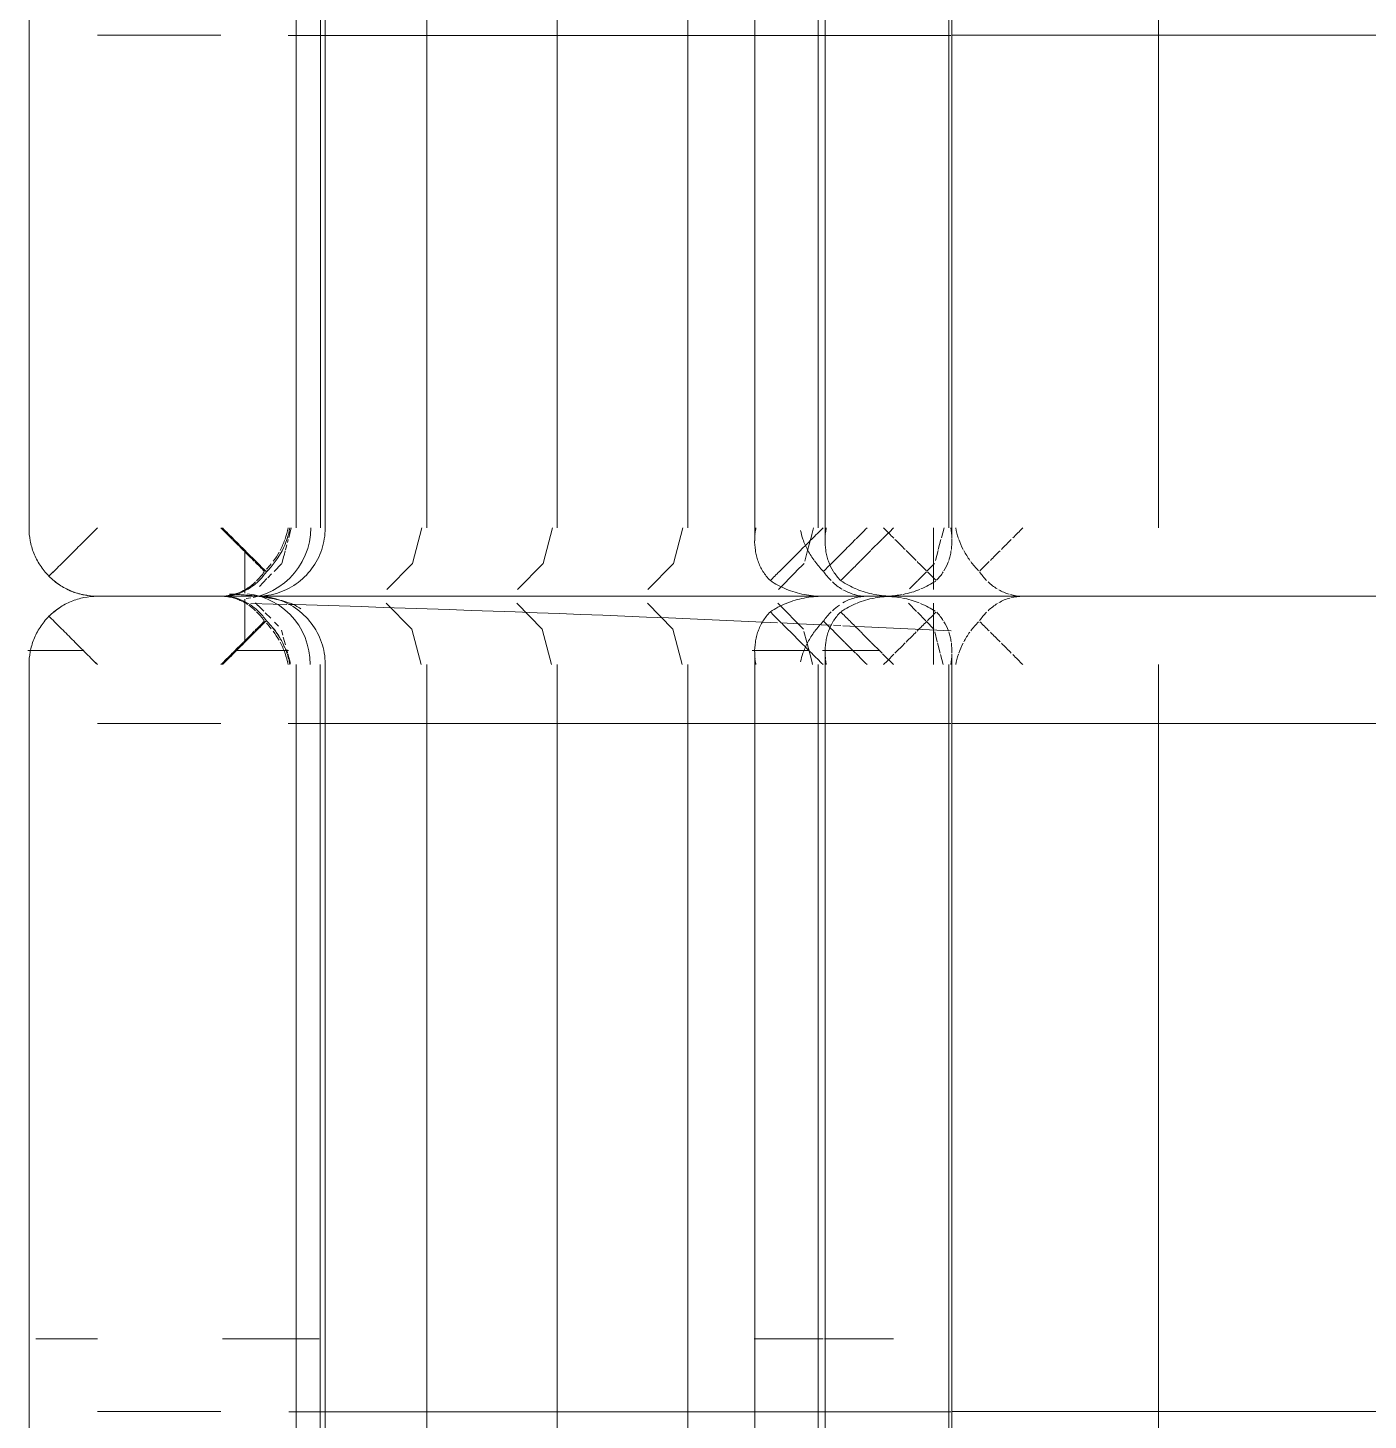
# Model space of a CAD drawing. Header units: inches. Extents: x 11834 to 13024, y -8101 to -6934.
# Drawn here: x 12220.15 to 12234.86, y -7343.04 to -7327.76 of the extents above; entities that cross this region are included whole.
import ezdxf

# ---------------------------------------------------------------- set-up
doc = ezdxf.new("R2010")
doc.units = ezdxf.units.IN
doc.header["$MEASUREMENT"] = 0
doc.layers.add('I-FURN', color=30, linetype='Continuous', lineweight=9)
pattern_1 = [(270, (7274.035, 442.949), (7.554, 5e-16), []), (0, (7274.035, 442.949), (0, 1.432), [])]
pattern_2 = [(270, (7274.035, 12234.855), (7.554, 5e-16), []), (0, (7274.035, 12234.855), (0, 7.554), [])]

# ---------------------------------------------------------------- blocks, each defined once
blk = doc.blocks.new('FP_1_95-FIRST FLOOR POWER _ SIGNAL')
at = {"layer": 'I-FURN'}
for p, q in [((0.785, 11.494), (23.586, 11.494)), ((0.785, 11.443), (23.586, 11.443))]:
    blk.add_line(p, q, dxfattribs=at)
blk = doc.blocks.new('FP_1_97-FIRST FLOOR POWER _ SIGNAL')
at = {"layer": 'I-FURN'}
blk.add_line((23.586, 14.693), (0.785, 14.693), dxfattribs=at)
blk = doc.blocks.new('FP_1_100-FIRST FLOOR POWER _ SIGNAL')
at = {"layer": 'I-FURN'}
for p, q in [((0.01, 12.309), (0.017, 12.261)), ((0.021, 12.233), (0.039, 12.159)), ((0.039, 12.159), (0.065, 12.087)), ((0.065, 12.087), (0.098, 12.017)), ((0.098, 12.017), (0.137, 11.951)), ((0.137, 11.951), (0.183, 11.89)), ((0.183, 11.89), (0.234, 11.833)), ((0.234, 11.833), (0.291, 11.781)), ((0.291, 11.781), (0.352, 11.735)), ((0.352, 11.735), (0.418, 11.695)), ((0.418, 11.695), (0.487, 11.662)), ((0.487, 11.662), (0.559, 11.635)), ((0.559, 11.635), (0.633, 11.616)), ((0.633, 11.616), (0.709, 11.604)), ((0.709, 11.604), (0.785, 11.6))]:
    blk.add_line(p, q, dxfattribs=at)
at = {"layer": 'I-FURN', "flags": 128}
blk.add_lwpolyline([(0.785, 11.443), (0.755, 11.444), (0.725, 11.446), (0.695, 11.449), (0.666, 11.453), (0.636, 11.458), (0.607, 11.465), (0.578, 11.473), (0.549, 11.481), (0.521, 11.491), (0.493, 11.503), (0.466, 11.515), (0.439, 11.528), (0.412, 11.542), (0.387, 11.558), (0.362, 11.574), (0.337, 11.592), (0.314, 11.61), (0.291, 11.63), (0.268, 11.65), (0.247, 11.671), (0.227, 11.693), (0.207, 11.715), (0.188, 11.739), (0.171, 11.763), (0.154, 11.788), (0.138, 11.814), (0.124, 11.84), (0.11, 11.867), (0.098, 11.894), (0.086, 11.922), (0.076, 11.95), (0.067, 11.978), (0.059, 12.007), (0.052, 12.036), (0.046, 12.066), (0.042, 12.096), (0.038, 12.125), (0.036, 12.155), (0.035, 12.185), (0.035, 12.193)], dxfattribs=at)
blk = doc.blocks.new('FP_1_101-FIRST FLOOR POWER _ SIGNAL')
at = {"layer": 'I-FURN'}
for p, q in [((0.035, 13.943), (0.035, 12.571)), ((0.253, 12.324), (0.068, 12.324)), ((0.529, 12.324), (0.253, 12.324))]:
    blk.add_line(p, q, dxfattribs=at)
blk = doc.blocks.new('FP_1_102-FIRST FLOOR POWER _ SIGNAL')
at = {"layer": 'I-FURN'}
for p, q in [((-0.715, 14.693), (-23.516, 14.693)), ((-0.562, 14.59), (-0.562, 14.706)), ((-8.116, 14.333), (-8.116, 14.618)), ((-0.562, 14.378), (-0.562, 14.59)), ((-0.562, 14.103), (-0.562, 14.378)), ((-8.116, 13.943), (-8.116, 14.333))]:
    blk.add_line(p, q, dxfattribs=at)
blk = doc.blocks.new('FP_1_103-FIRST FLOOR POWER _ SIGNAL')
at = {"layer": 'I-FURN'}
for p, q in [((-8.116, 12.219), (-8.116, 12.571)), ((-0.562, 12.068), (-0.562, 12.411)), ((-8.116, 11.943), (-8.116, 12.219)), ((-8.116, 11.802), (-8.116, 11.943)), ((-0.562, 11.846), (-0.562, 12.068))]:
    blk.add_line(p, q, dxfattribs=at)
blk = doc.blocks.new('FP_1_104-FIRST FLOOR POWER _ SIGNAL')
at = {"layer": 'I-FURN'}
for p, q in [((-8.116, 11.511), (-8.116, 11.802)), ((-23.516, 11.5), (-0.715, 11.5)), ((-23.516, 11.443), (-0.715, 11.443))]:
    blk.add_line(p, q, dxfattribs=at)
blk = doc.blocks.new('FP_1_107-FIRST FLOOR POWER _ SIGNAL')
at = {"layer": 'I-FURN'}
for p, q in [((0.035, 12.571), (0.035, 13.943)), ((-0.183, 12.324), (-0.458, 12.324)), ((0.002, 12.324), (-0.183, 12.324))]:
    blk.add_line(p, q, dxfattribs=at)
blk = doc.blocks.new('FP_1_108-FIRST FLOOR POWER _ SIGNAL')
at = {"layer": 'I-FURN'}
for p, q in [((0.052, 12.366), (0.053, 12.384)), ((0.053, 12.384), (0.055, 12.402)), ((0.055, 12.404), (0.056, 12.42)), ((0.055, 12.402), (0.055, 12.404)), ((0.056, 12.42), (0.057, 12.438)), ((0.057, 12.438), (0.058, 12.456)), ((0.058, 12.475), (0.059, 12.494)), ((0.058, 12.456), (0.058, 12.475)), ((0.039, 12.216), (0.041, 12.232)), ((0.041, 12.232), (0.042, 12.248)), ((0.042, 12.248), (0.044, 12.264)), ((0.044, 12.264), (0.045, 12.281)), ((0.045, 12.281), (0.047, 12.297)), ((0.047, 12.297), (0.048, 12.314)), ((0.048, 12.314), (0.05, 12.331)), ((0.05, 12.331), (0.051, 12.349)), ((0.05, 12.221), (0.054, 12.251)), ((0.051, 12.349), (0.052, 12.366)), ((0.054, 12.251), (0.061, 12.296)), ((-0.028, 12.009), (0.005, 12.077)), ((0.005, 12.077), (0.031, 12.148)), ((0.019, 12.068), (0.021, 12.082)), ((0.021, 12.082), (0.023, 12.096)), ((0.023, 12.096), (0.025, 12.11)), ((0.025, 12.11), (0.027, 12.125)), ((0.027, 12.125), (0.029, 12.139)), ((0.029, 12.139), (0.031, 12.154)), ((0.031, 12.148), (0.05, 12.221)), ((0.031, 12.154), (0.033, 12.169)), ((0.033, 12.169), (0.035, 12.185)), ((0.035, 12.185), (0.037, 12.2)), ((0.037, 12.2), (0.039, 12.216)), ((-0.112, 11.885), (-0.067, 11.945)), ((-0.067, 11.945), (-0.028, 12.009)), ((-0.013, 11.919), (-0.01, 11.93)), ((-0.01, 11.93), (-0.007, 11.941)), ((-0.007, 11.941), (-0.005, 11.953)), ((-0.005, 11.953), (-0.002, 11.965)), ((-0.002, 11.965), (0.001, 11.977)), ((0.001, 11.977), (0.004, 11.99)), ((0.004, 11.99), (0.006, 12.002)), ((0.006, 12.002), (0.009, 12.015)), ((0.009, 12.015), (0.011, 12.028)), ((0.011, 12.028), (0.014, 12.041)), ((0.014, 12.041), (0.016, 12.055)), ((0.016, 12.055), (0.019, 12.068)), ((-0.282, 11.734), (-0.22, 11.779)), ((-0.22, 11.779), (-0.164, 11.829)), ((-0.164, 11.829), (-0.112, 11.885)), ((-0.072, 11.76), (-0.068, 11.768)), ((-0.068, 11.768), (-0.064, 11.776)), ((-0.064, 11.776), (-0.06, 11.784)), ((-0.06, 11.784), (-0.057, 11.792)), ((-0.057, 11.792), (-0.053, 11.8)), ((-0.053, 11.8), (-0.049, 11.809)), ((-0.049, 11.809), (-0.046, 11.818)), ((-0.046, 11.818), (-0.042, 11.827)), ((-0.042, 11.827), (-0.039, 11.836)), ((-0.039, 11.836), (-0.036, 11.846)), ((-0.036, 11.846), (-0.032, 11.855)), ((-0.032, 11.855), (-0.029, 11.865)), ((-0.029, 11.865), (-0.026, 11.876)), ((-0.026, 11.876), (-0.023, 11.886)), ((-0.023, 11.886), (-0.019, 11.897)), ((-0.019, 11.897), (-0.016, 11.907)), ((-0.016, 11.907), (-0.013, 11.919)), ((-0.638, 11.612), (-0.563, 11.622)), ((-0.563, 11.622), (-0.489, 11.64)), ((-0.489, 11.64), (-0.417, 11.664)), ((-0.417, 11.664), (-0.347, 11.696)), ((-0.347, 11.696), (-0.282, 11.734)), ((-0.104, 11.709), (-0.1, 11.714)), ((-0.1, 11.714), (-0.096, 11.72)), ((-0.096, 11.72), (-0.092, 11.726)), ((-0.092, 11.726), (-0.088, 11.733)), ((-0.088, 11.733), (-0.084, 11.739)), ((-0.084, 11.739), (-0.08, 11.746)), ((-0.08, 11.746), (-0.076, 11.753)), ((-0.076, 11.753), (-0.072, 11.76)), ((-0.715, 11.609), (-0.638, 11.612))]:
    blk.add_line(p, q, dxfattribs=at)
at = {"layer": 'I-FURN', "flags": 128}
blk.add_lwpolyline([(0.035, 12.193), (0.035, 12.163), (0.033, 12.133), (0.03, 12.103), (0.026, 12.073), (0.02, 12.044), (0.014, 12.015), (0.006, 11.986), (-0.003, 11.957), (-0.013, 11.929), (-0.024, 11.901), (-0.036, 11.873), (-0.05, 11.847), (-0.064, 11.82), (-0.079, 11.795), (-0.096, 11.769), (-0.113, 11.745), (-0.132, 11.721), (-0.151, 11.698), (-0.171, 11.676), (-0.192, 11.655), (-0.214, 11.634), (-0.237, 11.615), (-0.26, 11.596), (-0.285, 11.579), (-0.31, 11.562), (-0.335, 11.546), (-0.361, 11.531), (-0.388, 11.518), (-0.415, 11.505), (-0.443, 11.494), (-0.471, 11.484), (-0.5, 11.474), (-0.529, 11.466), (-0.558, 11.46), (-0.587, 11.454), (-0.617, 11.449), (-0.647, 11.446), (-0.677, 11.444), (-0.707, 11.443), (-0.715, 11.443)], dxfattribs=at)
blk = doc.blocks.new('FP_1_110-FIRST FLOOR POWER _ SIGNAL')
at = {"layer": 'I-FURN'}
blk.add_line((23.728, 6.731), (0.643, 6.731), dxfattribs=at)
blk = doc.blocks.new('FP_1_111-FIRST FLOOR POWER _ SIGNAL')
at = {"layer": 'I-FURN'}
for p, q in [((0.035, 5.981), (0.035, -13.943)), ((0.395, 4.77), (0.11, 4.77)), ((0.785, 4.77), (0.395, 4.77)), ((0.395, -2.784), (0.11, -2.784)), ((0.785, -2.784), (0.395, -2.784)), ((0.24, -10.338), (0.11, -10.338)), ((0.395, -10.338), (0.245, -10.338)), ((0.785, -10.338), (0.395, -10.338))]:
    blk.add_line(p, q, dxfattribs=at)
blk = doc.blocks.new('FP_1_113-FIRST FLOOR POWER _ SIGNAL')
at = {"layer": 'I-FURN'}
for p, q in [((-0.573, 6.731), (-23.658, 6.731)), ((-8.116, 6.582), (-8.116, 6.736)), ((-0.562, 6.678), (-0.562, 6.76)), ((-8.116, 6.313), (-8.116, 6.582)), ((-0.562, 6.456), (-0.562, 6.678)), ((-0.562, 6.141), (-0.562, 6.456)), ((-8.116, 5.981), (-8.116, 6.313))]:
    blk.add_line(p, q, dxfattribs=at)
blk = doc.blocks.new('FP_1_116-FIRST FLOOR POWER _ SIGNAL')
at = {"layer": 'I-FURN'}
for p, q in [((0.035, -13.943), (0.035, 5.981)), ((-0.325, 4.77), (-0.715, 4.77)), ((-0.04, 4.77), (-0.325, 4.77)), ((-0.325, -2.784), (-0.715, -2.784)), ((-0.04, -2.784), (-0.325, -2.784)), ((-0.325, -10.338), (-0.715, -10.338)), ((-0.175, -10.338), (-0.325, -10.338)), ((-0.04, -10.338), (-0.169, -10.338))]:
    blk.add_line(p, q, dxfattribs=at)
blk = doc.blocks.new('FP_1_117-FIRST FLOOR POWER _ SIGNAL')
at = {"layer": 'I-FURN'}
blk.add_line((-23.63, 4.567), (-0.6, 4.567), dxfattribs=at)
blk = doc.blocks.new('FP_1_118-FIRST FLOOR POWER _ SIGNAL')
at = {"layer": 'I-FURN'}
for p, q in [((-0.715, 14.693), (-23.516, 14.693)), ((-0.562, 14.676), (-0.562, 14.706)), ((-0.562, 14.64), (-0.562, 14.676)), ((-8.116, 14.352), (-8.116, 14.618)), ((-0.562, 14.59), (-0.562, 14.64)), ((-0.562, 14.474), (-0.562, 14.571)), ((-0.562, 14.378), (-0.562, 14.472)), ((-8.116, 14.053), (-8.116, 14.308)), ((-0.562, 14.224), (-0.562, 14.351)), ((-0.562, 14.103), (-0.562, 14.22)), ((-8.116, 13.943), (-8.116, 14.037))]:
    blk.add_line(p, q, dxfattribs=at)
blk = doc.blocks.new('FP_1_119-FIRST FLOOR POWER _ SIGNAL')
at = {"layer": 'I-FURN'}
for p, q in [((0.035, 12.235), (0.035, 12.571)), ((-0.043, 12.258), (-0.05, 12.016)), ((0.035, 5.981), (0.035, 12.235)), ((-0.145, 12.101), (-0.206, 12.041)), ((-0.068, 12.179), (-0.129, 12.118)), ((-0.038, 12.208), (-0.065, 12.181)), ((-0.338, 11.924), (-0.391, 11.909)), ((-0.249, 11.998), (-0.293, 11.955)), ((-0.05, 12.016), (-0.054, 11.866)), ((-0.596, 11.853), (-0.703, 11.824)), ((-0.551, 11.866), (-0.587, 11.856)), ((-0.414, 11.903), (-0.497, 11.88)), ((-0.057, 11.774), (-0.064, 11.532)), ((-0.055, 11.844), (-0.057, 11.774)), ((-0.064, 11.532), (-0.071, 11.29)), ((-0.071, 11.29), (-0.079, 11.048)), ((-0.079, 11.048), (-0.087, 10.806)), ((-0.04, 10.773), (-0.325, 10.493)), ((-0.087, 10.806), (-0.095, 10.565)), ((-0.095, 10.565), (-0.103, 10.323)), ((-0.325, 10.493), (-0.715, 10.392)), ((-0.103, 10.323), (-0.111, 10.082)), ((-0.111, 10.082), (-0.12, 9.841)), ((-0.12, 9.841), (-0.128, 9.6)), ((-0.128, 9.6), (-0.137, 9.359)), ((-0.04, 9.34), (-0.325, 9.061)), ((-0.137, 9.359), (-0.146, 9.118)), ((-0.325, 9.061), (-0.715, 8.959)), ((-0.146, 9.118), (-0.155, 8.877)), ((-0.155, 8.877), (-0.165, 8.637)), ((-0.165, 8.637), (-0.174, 8.397)), ((-0.174, 8.397), (-0.184, 8.157)), ((-0.184, 8.157), (-0.193, 7.917)), ((-0.04, 7.908), (-0.325, 7.629)), ((-0.193, 7.917), (-0.203, 7.677)), ((-0.203, 7.677), (-0.213, 7.437)), ((-0.325, 7.629), (-0.715, 7.527)), ((-0.213, 7.437), (-0.224, 7.198)), ((-0.224, 7.198), (-0.234, 6.959)), ((-0.234, 6.959), (-0.245, 6.719)), ((-0.248, 6.64), (-0.252, 6.559)), ((-0.245, 6.719), (-0.248, 6.64)), ((-0.257, 6.439), (-0.266, 6.242)), ((-0.252, 6.559), (-0.255, 6.481)), ((-0.074, 6.443), (-0.136, 6.382)), ((-0.04, 6.476), (-0.065, 6.451)), ((-0.238, 6.282), (-0.325, 6.197)), ((-0.137, 6.381), (-0.237, 6.283)), ((-0.469, 6.159), (-0.676, 6.105)), ((-0.351, 6.19), (-0.468, 6.159)), ((-0.266, 6.242), (-0.277, 6.003)), ((-0.678, 6.105), (-0.715, 6.095)), ((-0.277, 6.003), (-0.282, 5.889)), ((0.035, 5.317), (0.035, 5.981)), ((-0.283, 5.867), (-0.287, 5.787)), ((-0.292, 5.685), (-0.299, 5.527)), ((-0.288, 5.765), (-0.292, 5.686)), ((-0.299, 5.527), (-0.31, 5.289)), ((-0.31, 5.289), (-0.322, 5.051)), ((-0.322, 5.051), (-0.333, 4.813)), ((-0.04, 5.044), (-0.131, 4.955)), ((-0.14, 4.946), (-0.234, 4.854)), ((-0.357, 4.756), (-0.466, 4.728)), ((-0.333, 4.813), (-0.345, 4.576)), ((-0.243, 4.845), (-0.325, 4.764)), ((-0.605, 4.691), (-0.715, 4.663)), ((-0.476, 4.725), (-0.59, 4.695))]:
    blk.add_line(p, q, dxfattribs=at)
blk = doc.blocks.new('FP_1_120-FIRST FLOOR POWER _ SIGNAL')
at = {"layer": 'I-FURN'}
for p, q in [((0.035, 12.587), (0.035, 13.943)), ((-0.351, 12.324), (-0.441, 12.324)), ((-0.24, 12.324), (-0.344, 12.324)), ((-0.186, 12.324), (-0.228, 12.324)), ((-0.138, 12.324), (-0.186, 12.324)), ((-0.065, 12.324), (-0.131, 12.324)), ((-0.027, 12.324), (-0.058, 12.324))]:
    blk.add_line(p, q, dxfattribs=at)
blk = doc.blocks.new('FP_1_123-FIRST FLOOR POWER _ SIGNAL')
at = {"layer": 'I-FURN'}
for p, q in [((-8.116, 12.241), (-8.116, 12.571)), ((-0.562, 12.322), (-0.562, 12.418)), ((-8.116, 11.991), (-8.116, 12.241)), ((-0.562, 12.202), (-0.562, 12.321)), ((-0.562, 12.091), (-0.562, 12.201)), ((-0.562, 12.038), (-0.562, 12.089)), ((-0.562, 11.991), (-0.562, 12.037)), ((-0.562, 11.916), (-0.562, 11.951))]:
    blk.add_line(p, q, dxfattribs=at)
blk = doc.blocks.new('FP_1_124-FIRST FLOOR POWER _ SIGNAL')
at = {"layer": 'I-FURN'}
blk.add_line((0.671, 4.567), (23.7, 4.567), dxfattribs=at)
blk = doc.blocks.new('FP_1_125-FIRST FLOOR POWER _ SIGNAL')
at = {"layer": 'I-FURN'}
blk.add_line((23.586, 14.693), (0.785, 14.693), dxfattribs=at)
blk = doc.blocks.new('FP_1_126-FIRST FLOOR POWER _ SIGNAL')
at = {"layer": 'I-FURN'}
for p, q in [((0.035, 12.571), (0.035, 12.235)), ((0.035, 12.235), (0.035, 5.981)), ((0.229, 12.082), (0.144, 12.165)), ((0.28, 12.031), (0.239, 12.072)), ((0.392, 11.921), (0.308, 12.004)), ((0.478, 11.896), (0.395, 11.918)), ((0.532, 11.882), (0.483, 11.894)), ((0.6, 11.864), (0.546, 11.878)), ((0.658, 11.848), (0.626, 11.857)), ((0.719, 11.832), (0.676, 11.844)), ((0.785, 11.815), (0.725, 11.831)), ((0.395, 10.486), (0.11, 10.766)), ((0.785, 10.382), (0.395, 10.486)), ((0.395, 9.053), (0.11, 9.334)), ((0.785, 8.95), (0.395, 9.053)), ((0.395, 7.621), (0.11, 7.902)), ((0.785, 7.518), (0.395, 7.621)), ((0.142, 6.438), (0.11, 6.47)), ((0.206, 6.375), (0.142, 6.438)), ((0.308, 6.275), (0.207, 6.374)), ((0.395, 6.189), (0.309, 6.274)), ((0.539, 6.151), (0.421, 6.182)), ((0.711, 6.105), (0.539, 6.151)), ((0.035, 5.981), (0.035, 5.317)), ((0.785, 6.086), (0.712, 6.105)), ((0.203, 4.946), (0.116, 5.032)), ((0.304, 4.847), (0.21, 4.939)), ((0.395, 4.757), (0.314, 4.837)), ((0.537, 4.719), (0.427, 4.748)), ((0.66, 4.687), (0.547, 4.717)), ((0.785, 4.653), (0.676, 4.682))]:
    blk.add_line(p, q, dxfattribs=at)
blk = doc.blocks.new('FP_1_127-FIRST FLOOR POWER _ SIGNAL')
at = {"layer": 'I-FURN'}
for p, q in [((0.035, 13.943), (0.035, 12.587)), ((0.202, 12.324), (0.13, 12.324)), ((0.257, 12.324), (0.208, 12.324)), ((0.298, 12.324), (0.257, 12.324)), ((0.414, 12.324), (0.311, 12.324)), ((0.512, 12.324), (0.422, 12.324))]:
    blk.add_line(p, q, dxfattribs=at)
blk = doc.blocks.new('FP_1_131-FIRST FLOOR POWER _ SIGNAL')
at = {"layer": 'I-FURN'}
blk.add_line((23.709, 5.959), (0.662, 5.959), dxfattribs=at)
blk = doc.blocks.new('FP_1_133-FIRST FLOOR POWER _ SIGNAL')
at = {"layer": 'I-FURN'}
for p, q in [((0.035, 5.209), (0.035, -13.943)), ((0.203, 4.77), (0.117, 4.77)), ((0.304, 4.77), (0.211, 4.77)), ((0.395, 4.77), (0.314, 4.77)), ((0.537, 4.77), (0.427, 4.77)), ((0.66, 4.77), (0.546, 4.77)), ((0.785, 4.77), (0.676, 4.77)), ((0.187, -2.784), (0.135, -2.784)), ((0.395, -2.784), (0.187, -2.784)), ((0.654, -2.784), (0.401, -2.784)), ((0.785, -2.784), (0.676, -2.784)), ((0.152, -10.338), (0.11, -10.338)), ((0.245, -10.338), (0.17, -10.338)), ((0.363, -10.338), (0.265, -10.338)), ((0.492, -10.338), (0.395, -10.338)), ((0.626, -10.338), (0.514, -10.338)), ((0.763, -10.338), (0.676, -10.338))]:
    blk.add_line(p, q, dxfattribs=at)
blk = doc.blocks.new('FP_1_135-FIRST FLOOR POWER _ SIGNAL')
at = {"layer": 'I-FURN'}
for p, q in [((-8.116, 5.81), (-8.116, 5.964)), ((-0.562, 5.905), (-0.562, 5.988)), ((-0.592, 5.959), (-23.639, 5.959)), ((-8.116, 5.541), (-8.116, 5.81)), ((-0.562, 5.684), (-0.562, 5.905)), ((-0.562, 5.368), (-0.562, 5.684)), ((-8.116, 5.209), (-8.116, 5.541))]:
    blk.add_line(p, q, dxfattribs=at)
blk = doc.blocks.new('FP_1_138-FIRST FLOOR POWER _ SIGNAL')
at = {"layer": 'I-FURN'}
for p, q in [((0.035, -13.943), (0.035, 5.209)), ((-0.605, 4.77), (-0.715, 4.77)), ((-0.476, 4.77), (-0.59, 4.77)), ((-0.357, 4.77), (-0.466, 4.77)), ((-0.243, 4.77), (-0.325, 4.77)), ((-0.141, 4.77), (-0.234, 4.77)), ((-0.04, 4.77), (-0.13, 4.77)), ((-0.605, -2.784), (-0.715, -2.784)), ((-0.331, -2.784), (-0.584, -2.784)), ((-0.053, -2.784), (-0.325, -2.784)), ((-0.605, -10.338), (-0.693, -10.338)), ((-0.444, -10.338), (-0.555, -10.338)), ((-0.325, -10.338), (-0.421, -10.338)), ((-0.195, -10.338), (-0.293, -10.338)), ((-0.079, -10.338), (-0.175, -10.338))]:
    blk.add_line(p, q, dxfattribs=at)
blk = doc.blocks.new('Kimball - Villa - Lounges Privacy Back Without Arms - K602FPB-V94-FIRST FLOOR POWER _ SIGNAL')
at = {"layer": 'I-FURN'}
h = blk.add_hatch(dxfattribs=at)
h.set_pattern_fill('FP1_6', color=256, style=0, pattern_type=2)
h.set_pattern_definition(pattern_2)
h.paths.add_polyline_path([(-23.516, 13.693), (-23.516, 12.587), (-23.391, 12.587), (-23.391, 13.693), (-21.141, 13.693), (-21.141, 12.587), (-0.715, 12.587), (-0.715, 13.943), (-23.516, 13.943)], flags=0)
h = blk.add_hatch(dxfattribs=at)
h.set_pattern_fill('FP1_6', color=256, style=0, pattern_type=2)
h.set_pattern_definition(pattern_2)
h.paths.add_polyline_path([(0.785, 13.011), (0.801, 12.587), (21.141, 12.587), (21.141, 13.693), (23.391, 13.693), (23.391, 12.587), (23.586, 12.587), (23.586, 13.943), (0.785, 13.943)], flags=0)
h = blk.add_hatch(dxfattribs=at)
h.set_pattern_fill('FP1_5', color=256, style=0, pattern_type=2)
h.set_pattern_definition(pattern_1)
h.paths.add_polyline_path([(-23.516, 11.844), (-23.516, 4.58), (-0.715, 4.58), (-0.715, 11.851), (-21.141, 11.831), (-21.141, 11.443), (-23.391, 11.449), (-23.391, 11.851), (-23.516, 11.851)], flags=0)
h = blk.add_hatch(dxfattribs=at)
h.set_pattern_fill('FP1_5', color=256, style=0, pattern_type=2)
h.set_pattern_definition(pattern_1)
h.paths.add_polyline_path([(0.785, 11.851), (0.785, 4.58), (23.586, 4.58), (23.586, 11.851), (23.391, 11.831), (23.391, 11.443), (21.141, 11.443), (21.141, 11.851), (1.15, 11.851)], flags=0)
h = blk.add_hatch(dxfattribs=at)
h.set_pattern_fill('FP1_6', color=256, style=0, pattern_type=2)
h.set_pattern_definition(pattern_2)
h.paths.add_polyline_path([(-23.516, -13.693), (-23.516, -13.943), (-0.715, -13.943), (-0.715, 4.567), (-23.516, 4.567), (-23.516, -12.474)], flags=0)
h.paths.add_polyline_path([(-23.391, -11.443), (-21.141, -11.443), (-21.141, -13.693), (-23.391, -13.693), (-23.391, -12.474)], flags=0)
h = blk.add_hatch(dxfattribs=at)
h.set_pattern_fill('FP1_6', color=256, style=0, pattern_type=2)
h.set_pattern_definition(pattern_2)
h.paths.add_polyline_path([(0.785, 4.567), (0.785, -13.943), (23.586, -13.943), (23.586, 4.567), (1.15, 4.567)], flags=0)
h.paths.add_polyline_path([(21.141, -11.443), (23.391, -11.443), (23.391, -13.693), (21.141, -13.693), (21.141, -12.474)], flags=0)
for points, knots in [([(-0.715, 14.693), (-0.668, 14.693), (-0.575, 14.685), (-0.46, 14.652), (-0.371, 14.611), (-0.284, 14.561), (-0.223, 14.512), (-0.185, 14.474)], [0, 0, 0, 0, 0.25, 0.5, 0.625, 0.75, 1, 1, 1, 1]), ([(-0.185, 14.474), (-0.223, 14.512), (-0.284, 14.561), (-0.371, 14.611), (-0.46, 14.652), (-0.575, 14.685), (-0.668, 14.693), (-0.715, 14.693)], [0, 0, 0, 0, 0.25, 0.375, 0.5, 0.75, 1, 1, 1, 1]), ([(-0.715, 14.693), (-0.668, 14.693), (-0.575, 14.685), (-0.46, 14.652), (-0.371, 14.611), (-0.284, 14.561), (-0.223, 14.512), (-0.185, 14.474)], [0, 0, 0, 0, 0.25, 0.5, 0.625, 0.75, 1, 1, 1, 1]), ([(-0.185, 14.474), (-0.223, 14.512), (-0.284, 14.561), (-0.371, 14.611), (-0.46, 14.652), (-0.575, 14.685), (-0.668, 14.693), (-0.715, 14.693)], [0, 0, 0, 0, 0.25, 0.375, 0.5, 0.75, 1, 1, 1, 1]), ([(0.255, 14.474), (0.294, 14.512), (0.354, 14.561), (0.441, 14.611), (0.53, 14.652), (0.645, 14.685), (0.738, 14.693), (0.785, 14.693)], [0, 0, 0, 0, 0.25, 0.375, 0.5, 0.75, 1, 1, 1, 1]), ([(0.785, 14.693), (0.738, 14.693), (0.645, 14.685), (0.53, 14.652), (0.441, 14.611), (0.354, 14.561), (0.294, 14.512), (0.255, 14.474)], [0, 0, 0, 0, 0.25, 0.5, 0.625, 0.75, 1, 1, 1, 1]), ([(0.255, 14.474), (0.294, 14.512), (0.354, 14.561), (0.441, 14.611), (0.53, 14.652), (0.645, 14.685), (0.738, 14.693), (0.785, 14.693)], [0, 0, 0, 0, 0.25, 0.375, 0.5, 0.75, 1, 1, 1, 1]), ([(0.785, 14.693), (0.738, 14.693), (0.645, 14.685), (0.53, 14.652), (0.441, 14.611), (0.354, 14.561), (0.294, 14.512), (0.255, 14.474)], [0, 0, 0, 0, 0.25, 0.5, 0.625, 0.75, 1, 1, 1, 1]), ([(-0.185, 14.474), (-0.223, 14.436), (-0.284, 14.374), (-0.371, 14.287), (-0.46, 14.198), (-0.575, 14.084), (-0.668, 13.99), (-0.715, 13.943)], [0, 0, 0, 0, 0.25, 0.375, 0.5, 0.75, 1, 1, 1, 1]), ([(-0.715, 13.943), (-0.668, 13.99), (-0.575, 14.084), (-0.46, 14.198), (-0.371, 14.287), (-0.284, 14.374), (-0.223, 14.436), (-0.185, 14.474)], [0, 0, 0, 0, 0.25, 0.5, 0.625, 0.75, 1, 1, 1, 1]), ([(-0.715, 13.943), (-0.668, 13.99), (-0.575, 14.084), (-0.46, 14.198), (-0.371, 14.287), (-0.284, 14.374), (-0.223, 14.436), (-0.185, 14.474)], [0, 0, 0, 0, 0.25, 0.5, 0.625, 0.75, 1, 1, 1, 1]), ([(-0.185, 14.474), (-0.223, 14.436), (-0.284, 14.374), (-0.371, 14.287), (-0.415, 14.243), (-0.438, 14.22)], [0, 0, 0, 0, 0.25, 0.375, 0.5, 0.5, 0.5, 0.5]), ([(0.785, 13.943), (0.738, 13.99), (0.645, 14.084), (0.53, 14.198), (0.441, 14.287), (0.354, 14.374), (0.294, 14.436), (0.255, 14.474)], [0, 0, 0, 0, 0.25, 0.5, 0.625, 0.75, 1, 1, 1, 1]), ([(0.255, 14.474), (0.294, 14.436), (0.354, 14.374), (0.441, 14.287), (0.53, 14.198), (0.645, 14.084), (0.738, 13.99), (0.785, 13.943)], [0, 0, 0, 0, 0.25, 0.375, 0.5, 0.75, 1, 1, 1, 1]), ([(0.255, 14.474), (0.294, 14.436), (0.354, 14.374), (0.441, 14.287), (0.53, 14.198), (0.645, 14.084), (0.738, 13.99), (0.785, 13.943)], [0, 0, 0, 0, 0.25, 0.375, 0.5, 0.75, 1, 1, 1, 1]), ([(0.785, 13.943), (0.738, 13.99), (0.645, 14.084), (0.53, 14.198), (0.441, 14.287), (0.398, 14.331), (0.376, 14.352)], [0, 0, 0, 0, 0.25, 0.5, 0.625, 0.75, 0.75, 0.75, 0.75]), ([(-0.002, 12.393), (-0.012, 12.369), (-0.029, 12.335), (-0.048, 12.302), (-0.055, 12.291)], [-0.6390683, -0.6390683, -0.6390683, -0.6390683, -0.5, -0.4354254, -0.4354254, -0.4354254, -0.4354254]), ([(0.029, 12.508), (0.026, 12.489), (0.019, 12.454), (0.007, 12.419), (0.001, 12.403)], [-0.8560202, -0.8560202, -0.8560202, -0.8560202, -0.75, -0.6570534, -0.6570534, -0.6570534, -0.6570534]), ([(0.069, 12.403), (0.063, 12.419), (0.051, 12.454), (0.046, 12.49), (0.044, 12.509)], [-0.3429466, -0.3429466, -0.3429466, -0.3429466, -0.25, -0.14399, -0.14399, -0.14399, -0.14399]), ([(0.126, 12.292), (0.119, 12.302), (0.099, 12.335), (0.081, 12.369), (0.071, 12.393)], [-0.5645583, -0.5645583, -0.5645583, -0.5645583, -0.5, -0.3609308, -0.3609308, -0.3609308, -0.3609308]), ([(-0.715, 11.831), (-0.694, 11.835), (-0.652, 11.843), (-0.589, 11.862), (-0.527, 11.886), (-0.445, 11.925), (-0.365, 11.975), (-0.288, 12.036), (-0.251, 12.071), (-0.233, 12.089)], [0, 0, 0, 0, 0.125, 0.25, 0.375, 0.5, 0.75, 0.875, 1, 1, 1, 1]), ([(0.597, 11.887), (0.577, 11.896), (0.536, 11.915), (0.495, 11.939), (0.476, 11.951)], [0.375, 0.375, 0.375, 0.375, 0.5, 0.6249946, 0.6249946, 0.6249946, 0.6249946]), ([(-0.136, 6.559), (-0.168, 6.591), (-0.236, 6.644), (-0.33, 6.689), (-0.408, 6.712), (-0.488, 6.728), (-0.55, 6.732), (-0.591, 6.731)], [0, 0, 0, 0, 0.2, 0.4, 0.5, 0.6, 0.8, 0.8, 0.8, 0.8]), ([(0.661, 6.731), (0.62, 6.732), (0.559, 6.728), (0.479, 6.712), (0.4, 6.689), (0.306, 6.644), (0.239, 6.591), (0.207, 6.559)], [0.2, 0.2, 0.2, 0.2, 0.4, 0.5, 0.6, 0.8, 1, 1, 1, 1]), ([(-0.715, 5.981), (-0.673, 6.022), (-0.591, 6.105), (-0.488, 6.208), (-0.408, 6.287), (-0.33, 6.366), (-0.236, 6.46), (-0.168, 6.528), (-0.136, 6.559)], [0, 0, 0, 0, 0.2, 0.4, 0.5, 0.6, 0.8, 1, 1, 1, 1]), ([(0.207, 6.559), (0.239, 6.528), (0.306, 6.46), (0.4, 6.366), (0.479, 6.287), (0.559, 6.208), (0.661, 6.105), (0.744, 6.022), (0.785, 5.981)], [0, 0, 0, 0, 0.2, 0.4, 0.5, 0.6, 0.8, 1, 1, 1, 1]), ([(-0.683, 6.228), (-0.652, 6.221), (-0.58, 6.2), (-0.509, 6.168), (-0.469, 6.147)], [0.0629363, 0.0629363, 0.0629363, 0.0629363, 0.25, 0.4984416, 0.4984416, 0.4984416, 0.4984416]), ([(0.539, 6.147), (0.579, 6.169), (0.652, 6.201), (0.726, 6.221), (0.758, 6.228)], [0.5015584, 0.5015584, 0.5015584, 0.5015584, 0.75, 0.9454816, 0.9454816, 0.9454816, 0.9454816]), ([(-0.352, 5.922), (-0.37, 5.928), (-0.409, 5.94), (-0.448, 5.947), (-0.468, 5.951)], [0.4030579, 0.4030579, 0.4030579, 0.4030579, 0.5, 0.5993, 0.5993, 0.5993, 0.5993]), ([(0.538, 5.951), (0.518, 5.948), (0.479, 5.94), (0.441, 5.928), (0.422, 5.922)], [0.4007, 0.4007, 0.4007, 0.4007, 0.5, 0.5969421, 0.5969421, 0.5969421, 0.5969421]), ([(-0.467, 5.456), (-0.448, 5.476), (-0.409, 5.514), (-0.372, 5.552), (-0.353, 5.57)], [0.4019522, 0.4019522, 0.4019522, 0.4019522, 0.5, 0.5944092, 0.5944092, 0.5944092, 0.5944092]), ([(0.423, 5.57), (0.442, 5.552), (0.479, 5.514), (0.518, 5.476), (0.538, 5.456)], [0.4055908, 0.4055908, 0.4055908, 0.4055908, 0.5, 0.5980478, 0.5980478, 0.5980478, 0.5980478]), ([(-0.467, 5.069), (-0.447, 5.049), (-0.41, 5.012), (-0.373, 4.975), (-0.356, 4.958)], [0.4029332, 0.4029332, 0.4029332, 0.4029332, 0.5, 0.5899944, 0.5899944, 0.5899944, 0.5899944]), ([(0.426, 4.958), (0.443, 4.975), (0.48, 5.012), (0.518, 5.049), (0.537, 5.069)], [0.4100056, 0.4100056, 0.4100056, 0.4100056, 0.5, 0.5970668, 0.5970668, 0.5970668, 0.5970668]), ([(-0.357, 4.602), (-0.374, 4.596), (-0.41, 4.585), (-0.447, 4.578), (-0.466, 4.575)], [0.4125676, 0.4125676, 0.4125676, 0.4125676, 0.5, 0.5958174, 0.5958174, 0.5958174, 0.5958174]), ([(0.536, 4.575), (0.517, 4.578), (0.48, 4.585), (0.445, 4.596), (0.428, 4.602)], [0.4041826, 0.4041826, 0.4041826, 0.4041826, 0.5, 0.5874324, 0.5874324, 0.5874324, 0.5874324])]:
    blk.add_open_spline(points, degree=3, knots=knots, dxfattribs=at)
for points in [[(-0.185, 14.474), (-0.15, 14.439), (-0.087, 14.363), (-0.017, 14.232), (0.025, 14.091), (0.035, 13.993), (0.035, 13.943)], [(0.035, 13.943), (0.035, 13.993), (0.025, 14.091), (-0.017, 14.232), (-0.087, 14.363), (-0.15, 14.438), (-0.185, 14.474)], [(-0.185, 14.474), (-0.15, 14.438), (-0.087, 14.363), (-0.017, 14.232), (0.025, 14.091), (0.035, 13.993), (0.035, 13.943)], [(-0.185, 14.474), (-0.15, 14.439), (-0.087, 14.363), (-0.017, 14.232), (0.025, 14.091), (0.035, 13.993), (0.035, 13.943)], [(0.035, 13.943), (0.035, 13.993), (0.045, 14.091), (0.088, 14.232), (0.157, 14.363), (0.22, 14.438), (0.255, 14.474)], [(0.255, 14.474), (0.219, 14.438), (0.186, 14.398), (0.158, 14.355)], [(0.158, 14.355), (0.186, 14.397), (0.219, 14.437), (0.255, 14.474)], [(0.158, 14.355), (0.186, 14.398), (0.219, 14.438), (0.255, 14.474)], [(0.376, 14.352), (0.334, 14.395), (0.294, 14.436), (0.255, 14.474)], [(-0.438, 14.22), (-0.483, 14.175), (-0.529, 14.13), (-0.575, 14.083)], [(0.086, 14.216), (0.08, 14.2), (0.074, 14.185), (0.069, 14.169)], [(0.07, 14.169), (0.075, 14.185), (0.08, 14.2), (0.086, 14.216)], [(0.07, 14.169), (0.075, 14.185), (0.08, 14.2), (0.086, 14.216)], [(0.12, 14.29), (0.109, 14.269), (0.099, 14.248), (0.089, 14.227)], [(0.091, 14.227), (0.099, 14.248), (0.109, 14.27), (0.119, 14.29)], [(0.091, 14.227), (0.099, 14.248), (0.109, 14.27), (0.119, 14.29)], [(0.136, 14.318), (0.13, 14.309), (0.125, 14.299), (0.119, 14.29)], [(0.12, 14.29), (0.125, 14.299), (0.13, 14.309), (0.136, 14.318)], [(0.12, 14.29), (0.125, 14.299), (0.13, 14.309), (0.136, 14.318)], [(-0.575, 14.083), (-0.621, 14.037), (-0.668, 13.99), (-0.715, 13.943)], [(0.044, 14.059), (0.047, 14.079), (0.051, 14.099), (0.056, 14.118)], [(0.044, 14.058), (0.047, 14.078), (0.051, 14.098), (0.056, 14.118)], [(0.056, 14.118), (0.051, 14.098), (0.048, 14.078), (0.046, 14.058)], [(0.07, 14.169), (0.067, 14.158), (0.063, 14.148), (0.061, 14.137)], [(0.061, 14.137), (0.064, 14.148), (0.066, 14.159), (0.069, 14.169)], [(0.061, 14.137), (0.064, 14.148), (0.066, 14.159), (0.069, 14.169)], [(0.035, 13.943), (0.035, 13.981), (0.038, 14.018), (0.043, 14.054)], [(0.043, 14.053), (0.038, 14.017), (0.035, 13.98), (0.035, 13.943)], [(0.035, 13.943), (0.035, 13.98), (0.038, 14.017), (0.043, 14.053)], [(-0.715, 12.587), (-0.673, 12.546), (-0.632, 12.504), (-0.591, 12.463)], [(-0.233, 12.089), (-0.269, 12.125), (-0.344, 12.201), (-0.465, 12.321), (-0.589, 12.445), (-0.673, 12.529), (-0.715, 12.571)], [(-0.715, 12.571), (-0.673, 12.529), (-0.589, 12.445), (-0.465, 12.321), (-0.344, 12.201), (-0.269, 12.125), (-0.233, 12.089)], [(-0.233, 12.089), (-0.196, 12.115), (-0.131, 12.17), (-0.056, 12.263), (-0.003, 12.362), (0.028, 12.466), (0.035, 12.536), (0.035, 12.571)], [(0.025, 12.466), (0.032, 12.501), (0.035, 12.536), (0.035, 12.571)], [(0.035, 12.587), (0.035, 12.561), (0.033, 12.536), (0.03, 12.511)], [(0.041, 12.511), (0.037, 12.536), (0.035, 12.561), (0.035, 12.587)], [(0.303, 12.089), (0.267, 12.115), (0.201, 12.17), (0.126, 12.263), (0.073, 12.363), (0.042, 12.466), (0.035, 12.536), (0.035, 12.571)], [(0.045, 12.466), (0.039, 12.501), (0.035, 12.536), (0.035, 12.571)], [(0.785, 12.571), (0.743, 12.529), (0.659, 12.445), (0.535, 12.321), (0.415, 12.201), (0.34, 12.125), (0.303, 12.089)], [(0.303, 12.089), (0.34, 12.125), (0.415, 12.201), (0.535, 12.321), (0.659, 12.445), (0.743, 12.529), (0.785, 12.571)], [(0.661, 12.463), (0.702, 12.504), (0.744, 12.546), (0.785, 12.587)], [(-0.589, 12.461), (-0.549, 12.421), (-0.508, 12.38), (-0.468, 12.34)], [(-0.006, 12.363), (0.008, 12.397), (0.02, 12.431), (0.025, 12.466)], [(0.077, 12.363), (0.063, 12.397), (0.051, 12.431), (0.045, 12.466)], [(0.538, 12.34), (0.578, 12.38), (0.619, 12.421), (0.659, 12.461)], [(-0.465, 12.337), (-0.426, 12.298), (-0.387, 12.259), (-0.349, 12.222)], [(-0.134, 12.172), (-0.106, 12.201), (-0.08, 12.232), (-0.059, 12.264)], [(-0.062, 12.283), (-0.08, 12.256), (-0.099, 12.23), (-0.123, 12.207)], [(-0.059, 12.264), (-0.038, 12.296), (-0.021, 12.329), (-0.006, 12.363)], [(0.13, 12.264), (0.108, 12.296), (0.092, 12.33), (0.077, 12.363)], [(0.193, 12.207), (0.168, 12.233), (0.147, 12.261), (0.128, 12.29)], [(0.205, 12.172), (0.176, 12.201), (0.15, 12.232), (0.13, 12.264)], [(0.42, 12.222), (0.457, 12.259), (0.496, 12.298), (0.536, 12.337)], [(-0.345, 12.217), (-0.308, 12.18), (-0.272, 12.144), (-0.237, 12.11)], [(-0.261, 12.087), (-0.281, 12.069), (-0.301, 12.051), (-0.321, 12.035)], [(-0.233, 12.089), (-0.251, 12.071), (-0.269, 12.053), (-0.288, 12.037)], [(-0.233, 12.089), (-0.196, 12.115), (-0.163, 12.142), (-0.134, 12.172)], [(-0.134, 12.196), (-0.163, 12.166), (-0.196, 12.139), (-0.232, 12.113)], [(0.302, 12.113), (0.266, 12.139), (0.233, 12.166), (0.204, 12.196)], [(0.303, 12.089), (0.267, 12.115), (0.234, 12.142), (0.205, 12.172)], [(0.303, 12.089), (0.375, 12.016), (0.533, 11.901), (0.701, 11.845), (0.785, 11.831)], [(0.358, 12.037), (0.34, 12.053), (0.321, 12.071), (0.303, 12.089)], [(0.308, 12.11), (0.343, 12.144), (0.379, 12.18), (0.416, 12.217)], [(0.391, 12.035), (0.371, 12.051), (0.351, 12.069), (0.331, 12.088)], [(-0.468, 11.938), (-0.507, 11.918), (-0.546, 11.899), (-0.585, 11.886)], [(-0.405, 11.951), (-0.425, 11.938), (-0.445, 11.926), (-0.466, 11.916)], [(-0.349, 12.013), (-0.382, 11.989), (-0.415, 11.969), (-0.448, 11.95)], [(-0.346, 11.991), (-0.365, 11.977), (-0.385, 11.963), (-0.405, 11.95)], [(-0.288, 12.037), (-0.307, 12.021), (-0.326, 12.005), (-0.346, 11.99)], [(0.416, 11.991), (0.397, 12.006), (0.377, 12.02), (0.358, 12.037)], [(0.475, 11.951), (0.455, 11.963), (0.436, 11.977), (0.416, 11.991)], [(0.518, 11.949), (0.485, 11.968), (0.451, 11.988), (0.42, 12.013)], [(0.655, 11.886), (0.616, 11.901), (0.577, 11.919), (0.538, 11.938)], [(-0.591, 11.884), (-0.632, 11.87), (-0.673, 11.858), (-0.715, 11.851)], [(-0.652, 11.844), (-0.673, 11.839), (-0.694, 11.835), (-0.715, 11.831)], [(-0.589, 11.863), (-0.61, 11.856), (-0.631, 11.85), (-0.652, 11.846)], [(-0.527, 11.887), (-0.548, 11.878), (-0.569, 11.871), (-0.589, 11.865)], [(-0.466, 11.916), (-0.486, 11.905), (-0.507, 11.897), (-0.527, 11.89)], [(0.66, 11.863), (0.639, 11.87), (0.618, 11.878), (0.597, 11.887)], [(0.722, 11.844), (0.701, 11.85), (0.68, 11.856), (0.66, 11.863)], [(0.785, 11.851), (0.743, 11.858), (0.702, 11.87), (0.661, 11.884)], [(0.785, 11.831), (0.764, 11.835), (0.743, 11.839), (0.722, 11.844)], [(-0.663, 6.726), (-0.68, 6.723), (-0.697, 6.721), (-0.715, 6.717)], [(-0.591, 6.731), (-0.611, 6.73), (-0.631, 6.728), (-0.651, 6.726)], [(0.722, 6.727), (0.701, 6.729), (0.681, 6.73), (0.661, 6.731)], [(0.785, 6.717), (0.767, 6.721), (0.749, 6.724), (0.731, 6.726)], [(-0.136, 6.559), (-0.1, 6.506), (-0.037, 6.388), (0.022, 6.19), (0.035, 6.051), (0.035, 5.981)], [(0.035, 5.981), (0.035, 6.051), (0.048, 6.19), (0.107, 6.388), (0.17, 6.506), (0.207, 6.559)], [(-0.468, 6.147), (-0.428, 6.126), (-0.389, 6.103), (-0.351, 6.073)], [(0.421, 6.073), (0.459, 6.101), (0.499, 6.125), (0.538, 6.147)], [(-0.47, 5.951), (-0.51, 5.957), (-0.55, 5.961), (-0.591, 5.958)], [(-0.349, 6.072), (-0.312, 6.044), (-0.275, 6.012), (-0.239, 5.978)], [(-0.239, 5.974), (-0.275, 5.939), (-0.311, 5.902), (-0.349, 5.864)], [(-0.237, 5.975), (-0.2, 5.95), (-0.166, 5.922), (-0.136, 5.892)], [(0.207, 5.892), (0.237, 5.922), (0.27, 5.95), (0.307, 5.975)], [(0.31, 5.978), (0.345, 6.013), (0.382, 6.044), (0.42, 6.072)], [(0.419, 5.864), (0.382, 5.902), (0.345, 5.939), (0.31, 5.974)], [(-0.663, 5.953), (-0.68, 5.951), (-0.697, 5.948), (-0.715, 5.945)], [(-0.592, 5.958), (-0.612, 5.958), (-0.631, 5.956), (-0.651, 5.953)], [(-0.352, 5.861), (-0.39, 5.823), (-0.428, 5.785), (-0.468, 5.745)], [(-0.24, 5.869), (-0.275, 5.89), (-0.311, 5.907), (-0.349, 5.921)], [(-0.138, 5.789), (-0.169, 5.819), (-0.202, 5.845), (-0.236, 5.866)], [(-0.123, 5.878), (-0.1, 5.854), (-0.08, 5.829), (-0.062, 5.802)], [(0.113, 5.773), (0.136, 5.81), (0.16, 5.847), (0.193, 5.878)], [(0.307, 5.866), (0.272, 5.845), (0.24, 5.819), (0.208, 5.789)], [(0.419, 5.921), (0.382, 5.907), (0.344, 5.892), (0.31, 5.869)], [(0.538, 5.745), (0.499, 5.785), (0.459, 5.824), (0.422, 5.861)], [(0.661, 5.958), (0.621, 5.959), (0.58, 5.957), (0.54, 5.951)], [(0.722, 5.954), (0.702, 5.957), (0.682, 5.958), (0.662, 5.958)], [(0.785, 5.945), (0.767, 5.948), (0.749, 5.951), (0.731, 5.953)], [(-0.471, 5.742), (-0.51, 5.703), (-0.55, 5.663), (-0.59, 5.623)], [(-0.348, 5.575), (-0.311, 5.612), (-0.274, 5.65), (-0.24, 5.683)], [(-0.236, 5.688), (-0.202, 5.722), (-0.169, 5.755), (-0.138, 5.785)], [(-0.044, 5.614), (-0.068, 5.674), (-0.099, 5.729), (-0.133, 5.782)], [(-0.036, 5.762), (-0.014, 5.722), (0.007, 5.681), (0.016, 5.638)], [(0.055, 5.64), (0.067, 5.682), (0.086, 5.722), (0.107, 5.762)], [(0.205, 5.784), (0.17, 5.731), (0.141, 5.675), (0.115, 5.616)], [(0.208, 5.785), (0.239, 5.755), (0.272, 5.722), (0.306, 5.688)], [(0.311, 5.683), (0.345, 5.649), (0.381, 5.612), (0.419, 5.575)], [(0.661, 5.623), (0.62, 5.664), (0.579, 5.704), (0.538, 5.745)], [(-0.594, 5.619), (-0.634, 5.579), (-0.674, 5.539), (-0.715, 5.498)], [(0.015, 5.417), (0.003, 5.482), (-0.013, 5.547), (-0.04, 5.606)], [(0.017, 5.634), (0.029, 5.589), (0.035, 5.545), (0.035, 5.498)], [(0.035, 5.501), (0.035, 5.546), (0.041, 5.591), (0.053, 5.634)], [(0.112, 5.61), (0.088, 5.55), (0.066, 5.487), (0.056, 5.421)], [(0.785, 5.498), (0.745, 5.539), (0.704, 5.579), (0.664, 5.619)], [(-0.59, 5.333), (-0.551, 5.373), (-0.511, 5.412), (-0.473, 5.451)], [(0.035, 5.209), (0.035, 5.277), (0.029, 5.343), (0.017, 5.408)], [(0.055, 5.414), (0.042, 5.349), (0.036, 5.283), (0.035, 5.215)], [(0.543, 5.451), (0.582, 5.412), (0.621, 5.373), (0.661, 5.333)], [(-0.715, 5.209), (-0.675, 5.248), (-0.635, 5.288), (-0.596, 5.328)], [(-0.715, 5.317), (-0.677, 5.279), (-0.639, 5.241), (-0.602, 5.204)], [(0.017, 5.12), (0.026, 5.167), (0.03, 5.214), (0.032, 5.262)], [(0.034, 5.262), (0.035, 5.28), (0.035, 5.298), (0.035, 5.317)], [(0.035, 5.312), (0.035, 5.295), (0.036, 5.279), (0.037, 5.262)], [(0.037, 5.262), (0.039, 5.212), (0.046, 5.162), (0.054, 5.112)], [(0.666, 5.328), (0.705, 5.288), (0.745, 5.248), (0.785, 5.209)], [(0.672, 5.204), (0.709, 5.241), (0.747, 5.279), (0.785, 5.317)], [(-0.59, 5.192), (-0.552, 5.154), (-0.514, 5.116), (-0.477, 5.079)], [(-0.038, 4.925), (-0.015, 4.984), (0.006, 5.045), (0.015, 5.108)], [(0.056, 5.102), (0.069, 5.039), (0.085, 4.975), (0.111, 4.918)], [(0.547, 5.079), (0.585, 5.116), (0.622, 5.154), (0.66, 5.192)], [(-0.347, 4.949), (-0.311, 4.913), (-0.275, 4.877), (-0.243, 4.845)], [(-0.129, 4.749), (-0.096, 4.799), (-0.069, 4.853), (-0.044, 4.91)], [(0.116, 4.906), (0.14, 4.849), (0.169, 4.795), (0.202, 4.745)], [(0.313, 4.845), (0.347, 4.878), (0.381, 4.913), (0.417, 4.949)], [(-0.234, 4.835), (-0.201, 4.803), (-0.17, 4.771), (-0.14, 4.742)], [(0.211, 4.742), (0.24, 4.771), (0.271, 4.803), (0.304, 4.835)], [(-0.244, 4.655), (-0.276, 4.635), (-0.311, 4.618), (-0.346, 4.606)], [(-0.14, 4.734), (-0.17, 4.706), (-0.201, 4.682), (-0.233, 4.661)], [(0.303, 4.661), (0.271, 4.682), (0.24, 4.707), (0.211, 4.735)], [(0.416, 4.606), (0.381, 4.618), (0.346, 4.633), (0.314, 4.654)], [(-0.6, 4.567), (-0.638, 4.569), (-0.676, 4.573), (-0.715, 4.58)], [(-0.715, 4.525), (-0.677, 4.518), (-0.639, 4.508), (-0.601, 4.495)], [(-0.477, 4.573), (-0.515, 4.568), (-0.553, 4.564), (-0.591, 4.567)], [(-0.59, 4.491), (-0.552, 4.478), (-0.515, 4.461), (-0.478, 4.443)], [(-0.466, 4.436), (-0.429, 4.417), (-0.393, 4.396), (-0.358, 4.37)], [(0.428, 4.369), (0.464, 4.395), (0.5, 4.416), (0.536, 4.436)], [(0.661, 4.567), (0.623, 4.566), (0.585, 4.568), (0.547, 4.573)], [(0.548, 4.443), (0.585, 4.462), (0.622, 4.479), (0.66, 4.491)], [(0.785, 4.58), (0.747, 4.573), (0.709, 4.569), (0.671, 4.567)], [(0.671, 4.495), (0.709, 4.508), (0.747, 4.518), (0.785, 4.525)], [(-0.346, 4.36), (-0.311, 4.334), (-0.278, 4.305), (-0.245, 4.274)], [(0.315, 4.274), (0.348, 4.305), (0.381, 4.334), (0.416, 4.36)], [(-0.359, 4.145), (-0.394, 4.11), (-0.429, 4.075), (-0.465, 4.039)], [(-0.245, 4.259), (-0.277, 4.227), (-0.311, 4.193), (-0.345, 4.159)], [(-0.232, 4.263), (-0.199, 4.24), (-0.167, 4.214), (-0.14, 4.187)], [(-0.123, 4.169), (-0.092, 4.137), (-0.067, 4.102), (-0.044, 4.066)], [(0.117, 4.07), (0.138, 4.105), (0.162, 4.139), (0.193, 4.169)], [(0.21, 4.187), (0.238, 4.214), (0.269, 4.239), (0.302, 4.263)], [(0.416, 4.159), (0.381, 4.193), (0.348, 4.227), (0.315, 4.259)], [(0.535, 4.039), (0.5, 4.075), (0.463, 4.111), (0.429, 4.145)], [(-0.48, 4.024), (-0.516, 3.988), (-0.552, 3.951), (-0.589, 3.915)], [(-0.036, 4.053), (-0.014, 4.014), (0.006, 3.973), (0.016, 3.93)], [(0.057, 3.939), (0.069, 3.978), (0.087, 4.016), (0.107, 4.053)], [(0.659, 3.915), (0.623, 3.951), (0.587, 3.988), (0.55, 4.024)], [(-0.604, 3.899), (-0.641, 3.863), (-0.678, 3.826), (-0.715, 3.789)], [(0.018, 3.92), (0.029, 3.877), (0.035, 3.833), (0.035, 3.789)], [(0.035, 3.801), (0.036, 3.842), (0.042, 3.884), (0.053, 3.924)], [(0.785, 3.789), (0.748, 3.826), (0.711, 3.863), (0.675, 3.899)]]:
    blk.add_open_spline(points, degree=3, dxfattribs=at)
for name in ['FP_1_102-FIRST FLOOR POWER _ SIGNAL', 'FP_1_118-FIRST FLOOR POWER _ SIGNAL', 'FP_1_97-FIRST FLOOR POWER _ SIGNAL', 'FP_1_125-FIRST FLOOR POWER _ SIGNAL', 'FP_1_107-FIRST FLOOR POWER _ SIGNAL', 'FP_1_120-FIRST FLOOR POWER _ SIGNAL', 'FP_1_101-FIRST FLOOR POWER _ SIGNAL', 'FP_1_127-FIRST FLOOR POWER _ SIGNAL', 'FP_1_103-FIRST FLOOR POWER _ SIGNAL', 'FP_1_123-FIRST FLOOR POWER _ SIGNAL', 'FP_1_119-FIRST FLOOR POWER _ SIGNAL', 'FP_1_126-FIRST FLOOR POWER _ SIGNAL', 'FP_1_108-FIRST FLOOR POWER _ SIGNAL', 'FP_1_100-FIRST FLOOR POWER _ SIGNAL', 'FP_1_104-FIRST FLOOR POWER _ SIGNAL', 'FP_1_95-FIRST FLOOR POWER _ SIGNAL', 'FP_1_113-FIRST FLOOR POWER _ SIGNAL', 'FP_1_110-FIRST FLOOR POWER _ SIGNAL', 'FP_1_135-FIRST FLOOR POWER _ SIGNAL', 'FP_1_116-FIRST FLOOR POWER _ SIGNAL', 'FP_1_111-FIRST FLOOR POWER _ SIGNAL', 'FP_1_131-FIRST FLOOR POWER _ SIGNAL', 'FP_1_138-FIRST FLOOR POWER _ SIGNAL', 'FP_1_133-FIRST FLOOR POWER _ SIGNAL', 'FP_1_117-FIRST FLOOR POWER _ SIGNAL', 'FP_1_124-FIRST FLOOR POWER _ SIGNAL']:
    blk.add_blockref(name, (0, 0), dxfattribs=at)

msp = doc.modelspace()

# ---------------------------------------------------------------- block references
at = {"layer": 'I-FURN', "rotation": 90.00000000000074}
msp.add_blockref('Kimball - Villa - Lounges Privacy Back Without Arms - K602FPB-V94-FIRST FLOOR POWER _ SIGNAL', (12234.855, -7334.035), dxfattribs=at)

doc.saveas('drawing.dxf')
